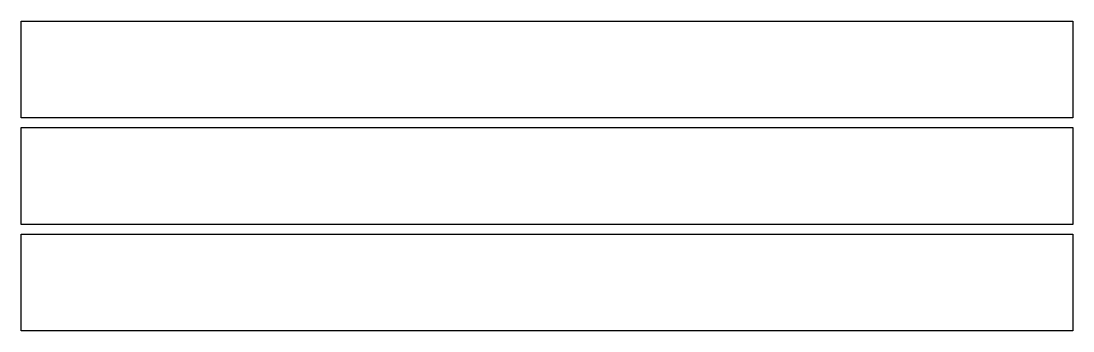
# Model space of a CAD drawing. Header units: millimetres. Extents: x 54 to 272, y -119 to -55.
import ezdxf

# ---------------------------------------------------------------- set-up
doc = ezdxf.new("R2010")
doc.units = ezdxf.units.MM
doc.layers.add('Display.Windows', color=9, linetype='CONTINUOUS', true_color=0xc2c2c2)

msp = doc.modelspace()

# ---------------------------------------------------------------- linework, layer by layer
at = {"layer": 'Display.Windows', "linetype": 'CONTINUOUS'}
for p, q in [((54.5, -55), (271.5, -55)), ((54.5, -75), (54.5, -55)), ((271.5, -55), (271.5, -75)), ((271.5, -75), (54.5, -75)), ((54.5, -77), (271.5, -77)), ((54.5, -97), (54.5, -77)), ((271.5, -77), (271.5, -97)), ((271.5, -97), (54.5, -97)), ((54.5, -99), (271.5, -99)), ((54.5, -119), (54.5, -99)), ((271.5, -99), (271.5, -119)), ((271.5, -119), (54.5, -119))]:
    msp.add_line(p, q, dxfattribs=at)

doc.saveas('drawing.dxf')
